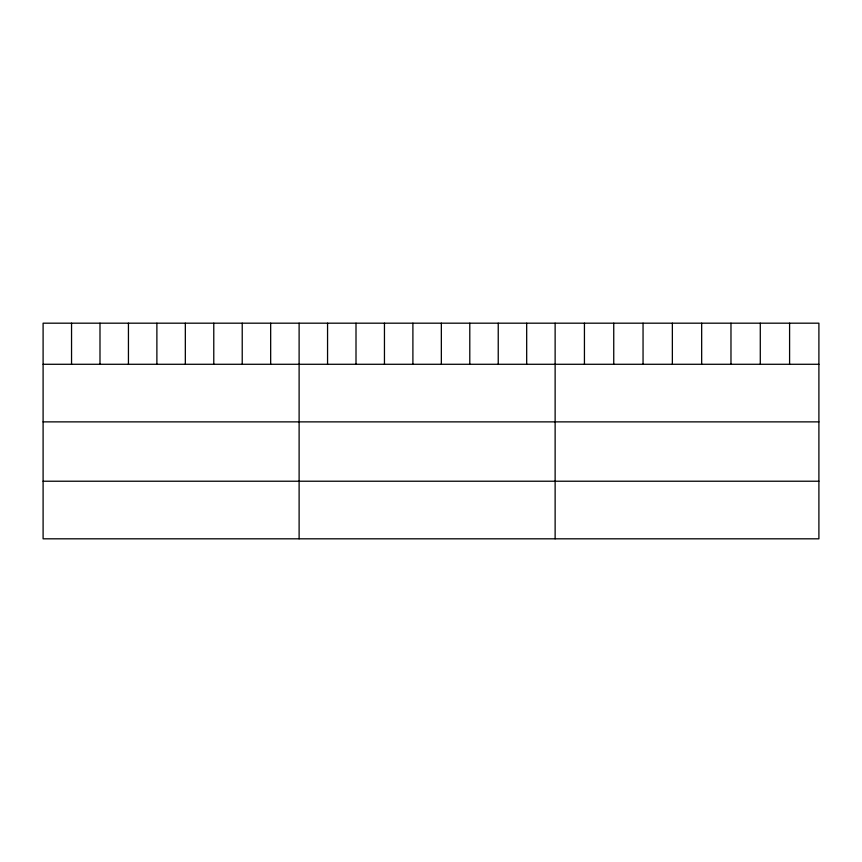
<?xml version="1.0" encoding="UTF-8"?>
<svg xmlns="http://www.w3.org/2000/svg" width="862" height="862" viewBox="0 0 862 862"><rect width="100%" height="100%" fill="white"/><g stroke="black" fill="none" stroke-linecap="round" stroke-linejoin="round"><path stroke-width="1.29" d="M818.9 364.281L818.9 538.815L43.1 538.815L43.1 323.185L818.9 323.185L818.9 364.281L43.1 364.281M43.1 421.874L818.9 421.874M43.1 481.222L818.9 481.222M789.592 323.185L789.592 364.281M760.284 323.185L760.284 364.281M730.976 323.185L730.976 364.281M701.668 323.185L701.668 364.281M672.36 323.185L672.36 364.281M643.052 323.185L643.052 364.281M613.744 323.185L613.744 364.281M584.436 323.185L584.436 364.281M555.128 323.185L555.128 538.815M526.682 323.185L526.682 364.281M498.236 323.185L498.236 364.281M469.79 323.185L469.79 364.281M441.344 323.185L441.344 364.281M412.898 323.185L412.898 364.281M384.452 323.185L384.452 364.281M356.006 323.185L356.006 364.281M327.56 323.185L327.56 364.281M299.114 323.185L299.114 538.815M270.668 323.185L270.668 364.281M242.222 323.185L242.222 364.281M213.776 323.185L213.776 364.281M185.33 323.185L185.33 364.281M156.884 323.185L156.884 364.281M128.438 323.185L128.438 364.281M99.992 323.185L99.992 364.281M71.546 323.185L71.546 364.281"/></g></svg>
